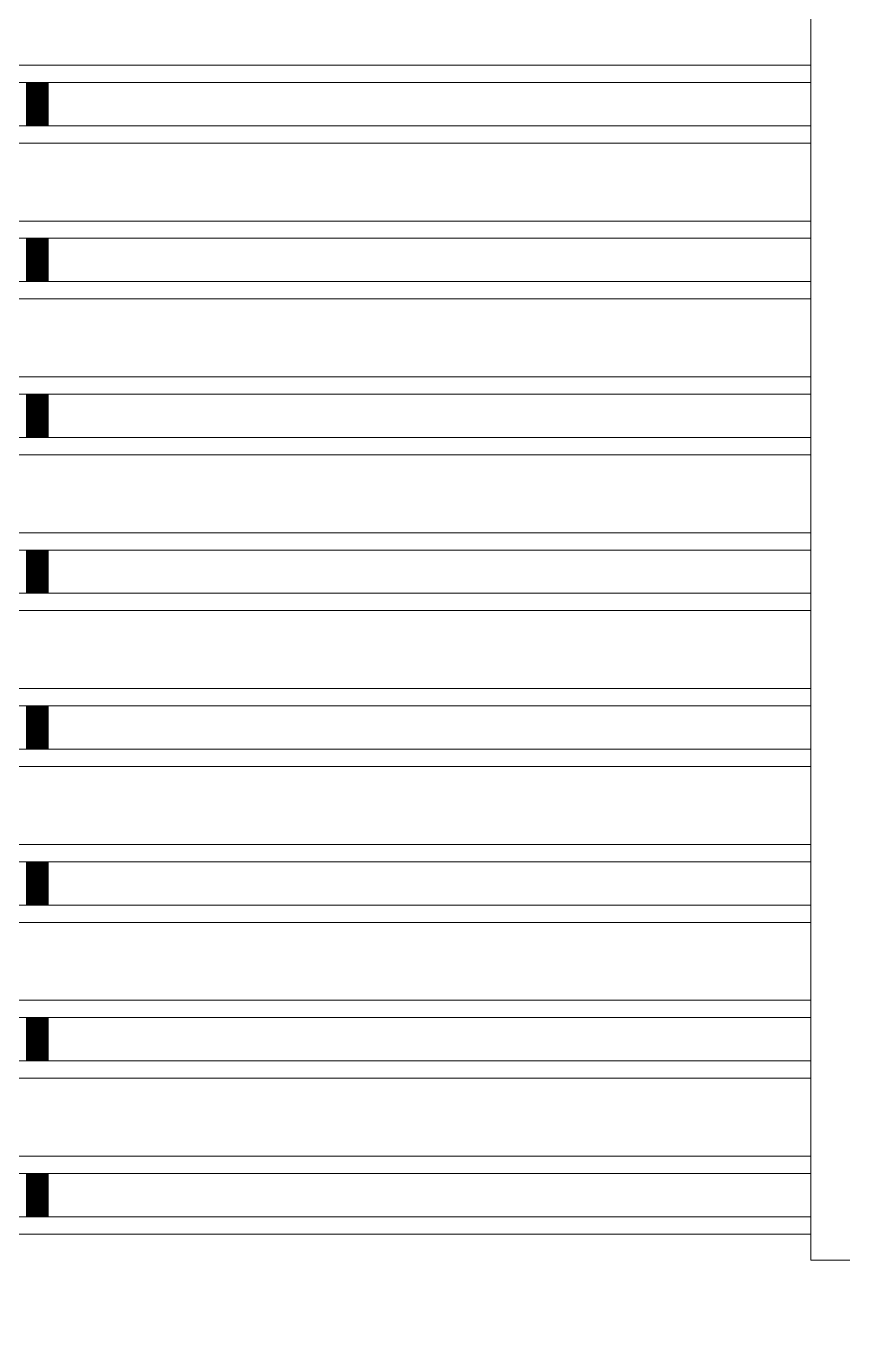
# Model space of a CAD drawing. Extents: x 1000 to 49000, y 2919 to 77300.
# Drawn here: x 40433 to 41377, y 46263 to 47775 of the extents above; entities that cross this region are included whole.
import ezdxf

# ---------------------------------------------------------------- set-up
doc = ezdxf.new("R2010")
doc.units = 13
doc.layers.add('Outer', color=1, linetype='Continuous', lineweight=0, true_color=0xff0000)

msp = doc.modelspace()

# ---------------------------------------------------------------- linework, layer by layer
at = {"layer": 'Outer'}
for points in [[(41340, 37500), (41340, 40350), (42060, 40350), (42060, 40450), (41340, 40450), (41340, 43300), (42060, 43300), (42060, 43400), (41340, 43400), (41340, 46250), (42060, 46250), (42060, 46350), (41340, 46350), (41340, 49200), (43250, 49200), (47496.15, 46369.23), (47496.15, 40330.77), (43250, 37500), (41340, 37500)], [(39830, 47710), (41340, 47710), (41340, 47730), (39830, 47730), (39830, 47710)], [(40434, 47710), (40435, 47710), (40435, 47660), (40434, 47660), (40434, 47710)], [(40436, 47710), (40437, 47710), (40437, 47660), (40436, 47660), (40436, 47710)], [(40438, 47710), (40439, 47710), (40439, 47660), (40438, 47660), (40438, 47710)], [(40440, 47710), (40441, 47710), (40441, 47660), (40440, 47660), (40440, 47710)], [(40442, 47710), (40443, 47710), (40443, 47660), (40442, 47660), (40442, 47710)], [(40444, 47710), (40445, 47710), (40445, 47660), (40444, 47660), (40444, 47710)], [(40446, 47710), (40447, 47710), (40447, 47660), (40446, 47660), (40446, 47710)], [(40448, 47710), (40449, 47710), (40449, 47660), (40448, 47660), (40448, 47710)], [(40450, 47710), (40451, 47710), (40451, 47660), (40450, 47660), (40450, 47710)], [(40452, 47710), (40453, 47710), (40453, 47660), (40452, 47660), (40452, 47710)], [(40454, 47710), (40455, 47710), (40455, 47660), (40454, 47660), (40454, 47710)], [(40456, 47710), (40457, 47710), (40457, 47660), (40456, 47660), (40456, 47710)], [(40458, 47710), (40459, 47710), (40459, 47660), (40458, 47660), (40458, 47710)], [(39830, 47640), (41340, 47640), (41340, 47660), (39830, 47660), (39830, 47640)], [(39830, 47530), (41340, 47530), (41340, 47550), (39830, 47550), (39830, 47530)], [(40434, 47530), (40435, 47530), (40435, 47480), (40434, 47480), (40434, 47530)], [(40436, 47530), (40437, 47530), (40437, 47480), (40436, 47480), (40436, 47530)], [(40438, 47530), (40439, 47530), (40439, 47480), (40438, 47480), (40438, 47530)], [(40440, 47530), (40441, 47530), (40441, 47480), (40440, 47480), (40440, 47530)], [(40442, 47530), (40443, 47530), (40443, 47480), (40442, 47480), (40442, 47530)], [(40444, 47530), (40445, 47530), (40445, 47480), (40444, 47480), (40444, 47530)], [(40446, 47530), (40447, 47530), (40447, 47480), (40446, 47480), (40446, 47530)], [(40448, 47530), (40449, 47530), (40449, 47480), (40448, 47480), (40448, 47530)], [(40450, 47530), (40451, 47530), (40451, 47480), (40450, 47480), (40450, 47530)], [(40452, 47530), (40453, 47530), (40453, 47480), (40452, 47480), (40452, 47530)], [(40454, 47530), (40455, 47530), (40455, 47480), (40454, 47480), (40454, 47530)], [(40456, 47530), (40457, 47530), (40457, 47480), (40456, 47480), (40456, 47530)], [(40458, 47530), (40459, 47530), (40459, 47480), (40458, 47480), (40458, 47530)], [(39830, 47460), (41340, 47460), (41340, 47480), (39830, 47480), (39830, 47460)], [(39830, 47350), (41340, 47350), (41340, 47370), (39830, 47370), (39830, 47350)], [(40434, 47350), (40435, 47350), (40435, 47300), (40434, 47300), (40434, 47350)], [(40436, 47350), (40437, 47350), (40437, 47300), (40436, 47300), (40436, 47350)], [(40438, 47350), (40439, 47350), (40439, 47300), (40438, 47300), (40438, 47350)], [(40440, 47350), (40441, 47350), (40441, 47300), (40440, 47300), (40440, 47350)], [(40442, 47350), (40443, 47350), (40443, 47300), (40442, 47300), (40442, 47350)], [(40444, 47350), (40445, 47350), (40445, 47300), (40444, 47300), (40444, 47350)], [(40446, 47350), (40447, 47350), (40447, 47300), (40446, 47300), (40446, 47350)], [(40448, 47350), (40449, 47350), (40449, 47300), (40448, 47300), (40448, 47350)], [(40450, 47350), (40451, 47350), (40451, 47300), (40450, 47300), (40450, 47350)], [(40452, 47350), (40453, 47350), (40453, 47300), (40452, 47300), (40452, 47350)], [(40454, 47350), (40455, 47350), (40455, 47300), (40454, 47300), (40454, 47350)], [(40456, 47350), (40457, 47350), (40457, 47300), (40456, 47300), (40456, 47350)], [(40458, 47350), (40459, 47350), (40459, 47300), (40458, 47300), (40458, 47350)], [(39830, 47280), (41340, 47280), (41340, 47300), (39830, 47300), (39830, 47280)], [(39830, 47170), (41340, 47170), (41340, 47190), (39830, 47190), (39830, 47170)], [(40434, 47170), (40435, 47170), (40435, 47120), (40434, 47120), (40434, 47170)], [(40436, 47170), (40437, 47170), (40437, 47120), (40436, 47120), (40436, 47170)], [(40438, 47170), (40439, 47170), (40439, 47120), (40438, 47120), (40438, 47170)], [(40440, 47170), (40441, 47170), (40441, 47120), (40440, 47120), (40440, 47170)], [(40442, 47170), (40443, 47170), (40443, 47120), (40442, 47120), (40442, 47170)], [(40444, 47170), (40445, 47170), (40445, 47120), (40444, 47120), (40444, 47170)], [(40446, 47170), (40447, 47170), (40447, 47120), (40446, 47120), (40446, 47170)], [(40448, 47170), (40449, 47170), (40449, 47120), (40448, 47120), (40448, 47170)], [(40450, 47170), (40451, 47170), (40451, 47120), (40450, 47120), (40450, 47170)], [(40452, 47170), (40453, 47170), (40453, 47120), (40452, 47120), (40452, 47170)], [(40454, 47170), (40455, 47170), (40455, 47120), (40454, 47120), (40454, 47170)], [(40456, 47170), (40457, 47170), (40457, 47120), (40456, 47120), (40456, 47170)], [(40458, 47170), (40459, 47170), (40459, 47120), (40458, 47120), (40458, 47170)], [(39830, 47100), (41340, 47100), (41340, 47120), (39830, 47120), (39830, 47100)], [(39830, 46990), (41340, 46990), (41340, 47010), (39830, 47010), (39830, 46990)], [(40434, 46990), (40435, 46990), (40435, 46940), (40434, 46940), (40434, 46990)], [(40436, 46990), (40437, 46990), (40437, 46940), (40436, 46940), (40436, 46990)], [(40438, 46990), (40439, 46990), (40439, 46940), (40438, 46940), (40438, 46990)], [(40440, 46990), (40441, 46990), (40441, 46940), (40440, 46940), (40440, 46990)], [(40442, 46990), (40443, 46990), (40443, 46940), (40442, 46940), (40442, 46990)], [(40444, 46990), (40445, 46990), (40445, 46940), (40444, 46940), (40444, 46990)], [(40446, 46990), (40447, 46990), (40447, 46940), (40446, 46940), (40446, 46990)], [(40448, 46990), (40449, 46990), (40449, 46940), (40448, 46940), (40448, 46990)], [(40450, 46990), (40451, 46990), (40451, 46940), (40450, 46940), (40450, 46990)], [(40452, 46990), (40453, 46990), (40453, 46940), (40452, 46940), (40452, 46990)], [(40454, 46990), (40455, 46990), (40455, 46940), (40454, 46940), (40454, 46990)], [(40456, 46990), (40457, 46990), (40457, 46940), (40456, 46940), (40456, 46990)], [(40458, 46990), (40459, 46990), (40459, 46940), (40458, 46940), (40458, 46990)], [(39830, 46920), (41340, 46920), (41340, 46940), (39830, 46940), (39830, 46920)], [(39830, 46810), (41340, 46810), (41340, 46830), (39830, 46830), (39830, 46810)], [(40434, 46810), (40435, 46810), (40435, 46760), (40434, 46760), (40434, 46810)], [(40436, 46810), (40437, 46810), (40437, 46760), (40436, 46760), (40436, 46810)], [(40438, 46810), (40439, 46810), (40439, 46760), (40438, 46760), (40438, 46810)], [(40440, 46810), (40441, 46810), (40441, 46760), (40440, 46760), (40440, 46810)], [(40442, 46810), (40443, 46810), (40443, 46760), (40442, 46760), (40442, 46810)], [(40444, 46810), (40445, 46810), (40445, 46760), (40444, 46760), (40444, 46810)], [(40446, 46810), (40447, 46810), (40447, 46760), (40446, 46760), (40446, 46810)], [(40448, 46810), (40449, 46810), (40449, 46760), (40448, 46760), (40448, 46810)], [(40450, 46810), (40451, 46810), (40451, 46760), (40450, 46760), (40450, 46810)], [(40452, 46810), (40453, 46810), (40453, 46760), (40452, 46760), (40452, 46810)], [(40454, 46810), (40455, 46810), (40455, 46760), (40454, 46760), (40454, 46810)], [(40456, 46810), (40457, 46810), (40457, 46760), (40456, 46760), (40456, 46810)], [(40458, 46810), (40459, 46810), (40459, 46760), (40458, 46760), (40458, 46810)], [(39830, 46740), (41340, 46740), (41340, 46760), (39830, 46760), (39830, 46740)], [(39830, 46630), (41340, 46630), (41340, 46650), (39830, 46650), (39830, 46630)], [(40434, 46630), (40435, 46630), (40435, 46580), (40434, 46580), (40434, 46630)], [(40436, 46630), (40437, 46630), (40437, 46580), (40436, 46580), (40436, 46630)], [(40438, 46630), (40439, 46630), (40439, 46580), (40438, 46580), (40438, 46630)], [(40440, 46630), (40441, 46630), (40441, 46580), (40440, 46580), (40440, 46630)], [(40442, 46630), (40443, 46630), (40443, 46580), (40442, 46580), (40442, 46630)], [(40444, 46630), (40445, 46630), (40445, 46580), (40444, 46580), (40444, 46630)], [(40446, 46630), (40447, 46630), (40447, 46580), (40446, 46580), (40446, 46630)], [(40448, 46630), (40449, 46630), (40449, 46580), (40448, 46580), (40448, 46630)], [(40450, 46630), (40451, 46630), (40451, 46580), (40450, 46580), (40450, 46630)], [(40452, 46630), (40453, 46630), (40453, 46580), (40452, 46580), (40452, 46630)], [(40454, 46630), (40455, 46630), (40455, 46580), (40454, 46580), (40454, 46630)], [(40456, 46630), (40457, 46630), (40457, 46580), (40456, 46580), (40456, 46630)], [(40458, 46630), (40459, 46630), (40459, 46580), (40458, 46580), (40458, 46630)], [(39830, 46560), (41340, 46560), (41340, 46580), (39830, 46580), (39830, 46560)], [(39830, 46450), (41340, 46450), (41340, 46470), (39830, 46470), (39830, 46450)], [(40434, 46450), (40435, 46450), (40435, 46400), (40434, 46400), (40434, 46450)], [(40436, 46450), (40437, 46450), (40437, 46400), (40436, 46400), (40436, 46450)], [(40438, 46450), (40439, 46450), (40439, 46400), (40438, 46400), (40438, 46450)], [(40440, 46450), (40441, 46450), (40441, 46400), (40440, 46400), (40440, 46450)], [(40442, 46450), (40443, 46450), (40443, 46400), (40442, 46400), (40442, 46450)], [(40444, 46450), (40445, 46450), (40445, 46400), (40444, 46400), (40444, 46450)], [(40446, 46450), (40447, 46450), (40447, 46400), (40446, 46400), (40446, 46450)], [(40448, 46450), (40449, 46450), (40449, 46400), (40448, 46400), (40448, 46450)], [(40450, 46450), (40451, 46450), (40451, 46400), (40450, 46400), (40450, 46450)], [(40452, 46450), (40453, 46450), (40453, 46400), (40452, 46400), (40452, 46450)], [(40454, 46450), (40455, 46450), (40455, 46400), (40454, 46400), (40454, 46450)], [(40456, 46450), (40457, 46450), (40457, 46400), (40456, 46400), (40456, 46450)], [(40458, 46450), (40459, 46450), (40459, 46400), (40458, 46400), (40458, 46450)], [(39830, 46380), (41340, 46380), (41340, 46400), (39830, 46400), (39830, 46380)]]:
    msp.add_lwpolyline(points, dxfattribs=at)

doc.saveas('drawing.dxf')
